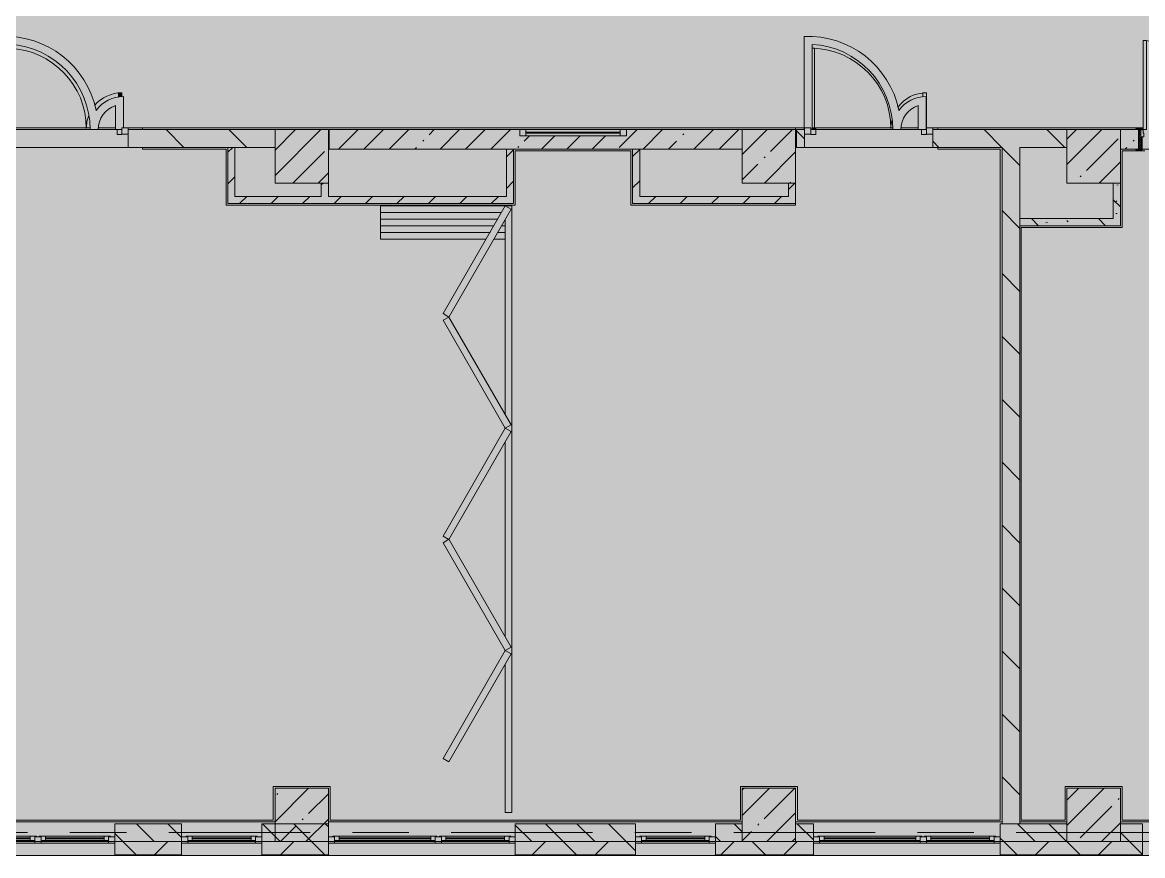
# Model space of a CAD drawing. Header units: millimetres. Extents: x -5507 to 191320, y -8553 to 29000.
# Drawn here: x 76161 to 88750, y -258 to 9105 of the extents above; entities that cross this region are included whole.
import ezdxf

# ---------------------------------------------------------------- set-up
doc = ezdxf.new("R2010")
doc.units = ezdxf.units.MM
doc.linetypes.add('Осевая', pattern=[3175, 635, -476.25, 1587.5, -476.25])
doc.layers.add('A-DETL-GENF-4', color=7, linetype='Continuous', lineweight=9, true_color=0xc0c0c0, transparency=0.4)
for name, color, linetype, lineweight, true_color in [('A-DETL-GENF-5', 7, 'Continuous', 5, 0xb7b7b7), ('A-DOOR-1', 7, 'Continuous', 5, 0xaaaaaa), ('A-DOOR-2', 7, 'Continuous', 5, 0xe2e2e2), ('A-DOOR-3', 7, 'Continuous', 5, 0xb7b7b7), ('A-DOOR-FRAM-1', 7, 'Continuous', 5, 0xe2e2e2), ('A-DOOR-FRAM-2', 7, 'Continuous', 5, 0xaaaaaa), ('A-DOOR-FRAM-3', 7, 'Continuous', 5, 0xb7b7b7), ('A-FLOR-1', 7, 'Continuous', 5, 0xb7b7b7), ('A-GLAZ-3', 7, 'Continuous', 5, 0x737373), ('A-GLAZ-CWMG-3', 7, 'Continuous', 5, 0x737373), ('A-WALL-5', 7, 'Continuous', 5, 0x737373), ('A-WALL-6', 7, 'Continuous', 9, 0x737373), ('I-WALL-3', 7, 'Continuous', 5, 0x737373), ('I-WALL-4', 7, 'Continuous', 5, 0x787878), ('S-COLS-1', 7, 'Continuous', 5, 0x737373)]:
    doc.layers.add(name, color=color, linetype=linetype, lineweight=lineweight, true_color=true_color)
for name, color, linetype, lineweight in [('A-WALL-4', 7, 'Continuous', 5), ('I-WALL-2', 7, 'Continuous', 5), ('S-COLS-2', 7, 'Continuous', 5), ('Оси', 7, 'Continuous', 9), ('Оси-2', 7, 'Осевая', 9)]:
    doc.layers.add(name, color=color, linetype=linetype, lineweight=lineweight)
pattern_1 = [(135, (62340, 0), (-353.553, -353.553), [])]
pattern_2 = [(135, (62340, 0), (-377.171, -377.171), [533.4, -88.9, 17.78, -88.9]), (135, (62340, 376.94), (-377.171, -377.171), []), (50, (62340, 0), (637.645, -55.787), [66.675, -733.425]), (355, (62340, 0), (-123.35, 668.7), [53.34, -586.74]), (100.451, (62393.1, -4.65), (514.299, 612.908), [56.665, -623.315]), (46.184, (62340, 177.8), (948.776, -147.15), [100.012, -1100.137]), (96.636, (62419, 165.5), (830.91, 865.997), [84.998, -934.973]), (351.184, (62340, 177.8), (830.918, 865.988), [80.01, -880.11]), (21, (62428.9, 133.35), (530.651, -357.928), [66.675, -733.425]), (326, (62428.9, 133.35), (216.308, 644.658), [53.34, -586.74]), (71.451, (62473.1, 103.5), (746.96, 286.724), [56.665, -623.315]), (37.5, (62339.98, 0), (10.8105, 295.9426), [16.764, -562.864, 16.764, -578.866, -588.962]), (37.5, (62339.98, 0), (10.8105, 295.9426), [-1175.258, 16.764, -572.198]), (7.5, (62339.98, 0), (233.869, 350.6318), [16.764, -322.834, 16.764, -549.529, -224.472]), (7.5, (62339.98, 0), (233.869, 350.6318), [-905.891, 16.764, -207.708]), (327.5, (62141.73, 0), (474.5678, -20.0513), [16.764, -205.486, 16.764, -676.656, -920.115]), (327.5, (62141.73, 0), (474.5678, -20.0513), [-915.67, 16.764, -903.351]), (317.5, (62052.83, 0), (518.452, 88.9934), [16.764, -272.161, 16.764, -443.738, -653.415]), (317.5, (62052.83, 0), (518.452, 88.9934), [-749.427, 16.764, -636.651])]
pattern_3 = [(45, (62339.98, 0), (-176.7767, 176.7767), [])]
pattern_4 = [(45, (62340, 0), (-285.123, 285.123), []), (45, (62625.1, 0), (-285.123, 285.123), [504.031, -100.806, 16.764, -84.042])]

# ---------------------------------------------------------------- blocks, each defined once
blk = doc.blocks.new('BSC_Колонна _Прямоугольная - 600х600-V29-3_5_1_птичка')
at = {"layer": 'S-COLS-2'}
h = blk.add_hatch(dxfattribs=at)
h.set_pattern_fill('FP_46', color=256, style=0, pattern_type=2)
h.set_pattern_definition([(45, (-25860, -200), (-285.123, 285.123), []), (45, (-25574.88, -200), (-285.123, 285.123), [504.031, -100.806, 16.764, -84.042])])
h.paths.add_polyline_path([(-300, -300), (300, -300), (300, 300), (-300, 300)])
at = {"layer": 'S-COLS-1'}
for p, q in [((300, 300), (-300, 300)), ((-300, 300), (-300, -300)), ((300, -300), (300, 300)), ((-300, -300), (300, -300))]:
    blk.add_line(p, q, dxfattribs=at)
blk = doc.blocks.new('BSC_Колонна _Прямоугольная - 600х600-V41-3_5_1_птичка')
at = {"layer": 'S-COLS-2'}
h = blk.add_hatch(dxfattribs=at)
h.set_pattern_fill('FP_59', color=256, style=0, pattern_type=2)
h.set_pattern_definition([(45, (-25860, -7600), (-285.123, 285.123), []), (45, (-25574.88, -7600), (-285.123, 285.123), [504.031, -100.806, 16.764, -84.042])])
h.paths.add_polyline_path([(-300, -300), (300, -300), (300, 300), (-300, 300), (-300, 151)])
at = {"layer": 'S-COLS-1'}
for p, q in [((300, 300), (-300, 300)), ((-300, 300), (-300, -300)), ((300, -300), (300, 300)), ((-300, -300), (300, -300))]:
    blk.add_line(p, q, dxfattribs=at)
blk = doc.blocks.new('120_Окно_СКБ_2Ст - 120_Окно_СКБ_2Ст 2100х2500 _мал створка СЛЕВА_-V45-3_5_1_птичка')
at = {"layer": 'A-GLAZ-3'}
for p, q in [((-1050, -127), (-1050, -57)), ((-1050, -57), (-980, -57)), ((1050, -57), (-1050, -57)), ((-980, -57), (-980, -127)), ((-220, -87), (-980, -87)), ((-980, -87), (-980, -127)), ((-930, -137), (-930, -87)), ((-930, -107), (-270, -107)), ((-270, -117), (-930, -117)), ((-270, -137), (-270, -87)), ((-220, -127), (-220, -57)), ((-220, -57), (-150, -57)), ((-220, -127), (-220, -87)), ((-150, -57), (-150, -127)), ((980, -87), (-150, -87)), ((-150, -87), (-150, -127)), ((-100, -137), (-100, -87)), ((-100, -107), (930, -107)), ((930, -117), (-100, -117)), ((930, -137), (930, -87)), ((980, -127), (980, -57)), ((980, -57), (1050, -57)), ((980, -127), (980, -87)), ((1050, -57), (1050, -127)), ((-980, -127), (-1050, -127)), ((-1050, -127), (-1000, -127)), ((-980, -127), (-1000, -127)), ((-1000, -127), (-1000, -137)), ((-1000, -137), (-200, -137)), ((-200, -137), (-1000, -137)), ((-150, -127), (-220, -127)), ((-200, -127), (-220, -127)), ((-200, -127), (-170, -127)), ((-200, -137), (-200, -127)), ((-150, -127), (-170, -127)), ((-170, -127), (-170, -137)), ((-170, -137), (1000, -137)), ((1000, -137), (-170, -137)), ((1050, -127), (980, -127)), ((1000, -127), (980, -127)), ((1000, -127), (1050, -127)), ((1000, -137), (1000, -127))]:
    blk.add_line(p, q, dxfattribs=at)
blk = doc.blocks.new('120_Окно_СКБ_1Ст - 120_Окно_СКБ_1Ст 900х2500_h_-22445987-3_5_1_птичка')
at = {"layer": 'A-GLAZ-3'}
for p, q in [((-450, -127), (-450, -57)), ((-450, -57), (-380, -57)), ((450, -57), (-450, -57)), ((-380, -57), (-380, -127)), ((380, -87), (-380, -87)), ((-380, -87), (-380, -127)), ((-330, -137), (-330, -87)), ((-330, -107), (330, -107)), ((330, -117), (-330, -117)), ((330, -137), (330, -87)), ((380, -127), (380, -57)), ((380, -57), (450, -57)), ((380, -127), (380, -87)), ((450, -57), (450, -127)), ((-380, -127), (-450, -127)), ((-450, -127), (-400, -127)), ((-380, -127), (-400, -127)), ((-400, -127), (-400, -137)), ((-400, -137), (400, -137)), ((400, -137), (-400, -137)), ((450, -127), (380, -127)), ((400, -127), (380, -127)), ((400, -127), (450, -127)), ((400, -137), (400, -127))]:
    blk.add_line(p, q, dxfattribs=at)
blk = doc.blocks.new('120_Окно_СКБ_1Ст - 120_Окно_СКБ_1Ст 900х2500_h_-20664874-3_5_1_птичка')
at = {"layer": 'A-GLAZ-3'}
for p, q in [((-450, -127), (-450, -57)), ((-450, -57), (-380, -57)), ((450, -57), (-450, -57)), ((-380, -57), (-380, -127)), ((380, -87), (-380, -87)), ((-380, -87), (-380, -127)), ((-330, -137), (-330, -87)), ((-330, -107), (330, -107)), ((330, -117), (-330, -117)), ((330, -137), (330, -87)), ((380, -127), (380, -57)), ((380, -57), (450, -57)), ((380, -127), (380, -87)), ((450, -57), (450, -127)), ((-380, -127), (-450, -127)), ((-450, -127), (-400, -127)), ((-380, -127), (-400, -127)), ((-400, -127), (-400, -137)), ((-400, -137), (400, -137)), ((400, -137), (-400, -137)), ((450, -127), (380, -127)), ((400, -127), (380, -127)), ((400, -127), (450, -127)), ((400, -137), (400, -127))]:
    blk.add_line(p, q, dxfattribs=at)
blk = doc.blocks.new('DOR__перегородка__Прямоугольная - ТП-3_ Вн_ДПГ_6820х3300h-19315679-3_5_1_птичка')
at = {"layer": 'A-DOOR-3'}
for p, q in [((6445, 1474), (6820, 1474)), ((6445, 1474), (6445, 288)), ((6520, 1474), (6520, 244)), ((6595, 1474), (6595, 201)), ((6670, 1474), (6670, 158)), ((6745, 1474), (6745, 114)), ((6820, 1474), (6820, 0)), ((6445, 201), (6445, 75)), ((6520, 158), (6520, 75)), ((0, 75), (0, 0)), ((0, 75), (1664, 75)), ((0, 0), (6820, 0)), ((1814, 75), (1827, 75)), ((1977, 75), (4164, 75)), ((4314, 75), (4325, 75)), ((4475, 75), (6663, 75)), ((6595, 114), (6595, 75)), ((6813, 75), (6820, 75))]:
    blk.add_line(p, q, dxfattribs=at)
at = {"layer": 'A-DOOR-FRAM-3'}
for p, q in [((570, 707), (608, 772)), ((608, 772), (1820, 72)), ((1821, 72), (3033, 772)), ((3033, 772), (3071, 707)), ((3070, 707), (3107, 772)), ((3107, 772), (4320, 72)), ((4319, 72), (5532, 772)), ((5532, 772), (5569, 707)), ((5569, 707), (5607, 772)), ((5607, 772), (6819, 72)), ((1783, 7), (570, 707)), ((3071, 707), (1858, 7)), ((4282, 7), (3070, 707)), ((5569, 707), (4357, 7)), ((6781, 7), (5569, 707)), ((1820, 72), (1783, 7)), ((1858, 7), (1821, 72)), ((4320, 72), (4282, 7)), ((4357, 7), (4319, 72)), ((6819, 72), (6781, 7))]:
    blk.add_line(p, q, dxfattribs=at)
blk = doc.blocks.new('BSC_Колонна _Прямоугольная - 600х600-V117-3_5_1_птичка')
at = {"layer": 'S-COLS-2'}
h = blk.add_hatch(dxfattribs=at)
h.set_pattern_fill('FP_127', color=256, style=0, pattern_type=2)
h.set_pattern_definition([(45, (-22210, -7600), (-285.123, 285.123), []), (45, (-21924.88, -7600), (-285.123, 285.123), [504.031, -100.806, 16.764, -84.042])])
h.paths.add_polyline_path([(300, -300), (300, 300), (-300, 300), (-300, -300)])
at = {"layer": 'S-COLS-1'}
for p, q in [((300, 300), (-300, 300)), ((-300, 300), (-300, -300)), ((300, -300), (300, 300)), ((-300, -300), (300, -300))]:
    blk.add_line(p, q, dxfattribs=at)
blk = doc.blocks.new('BSC_Колонна _Прямоугольная - 600х600-V118-3_5_1_птичка')
at = {"layer": 'S-COLS-2'}
h = blk.add_hatch(dxfattribs=at)
h.set_pattern_fill('FP_128', color=256, style=0, pattern_type=2)
h.set_pattern_definition([(45, (-22210, -200), (-285.123, 285.123), []), (45, (-21924.88, -200), (-285.123, 285.123), [504.031, -100.806, 16.764, -84.042])])
h.paths.add_polyline_path([(-300, -300), (300, -300), (300, 300), (-300, 300)])
at = {"layer": 'S-COLS-1'}
for p, q in [((300, 300), (-300, 300)), ((-300, 300), (-300, -300)), ((300, -300), (300, 300)), ((-300, -300), (300, -300))]:
    blk.add_line(p, q, dxfattribs=at)
blk = doc.blocks.new('BSC_Колонна _Прямоугольная - 600х600-V125-3_5_1_птичка')
at = {"layer": 'S-COLS-2'}
h = blk.add_hatch(dxfattribs=at)
h.set_pattern_fill('FP_138', color=256, style=0, pattern_type=2)
h.set_pattern_definition([(45, (-16960, -7600), (-285.123, 285.123), []), (45, (-16674.88, -7600), (-285.123, 285.123), [504.031, -100.806, 16.764, -84.042])])
h.paths.add_polyline_path([(300, -300), (300, 300), (-300, 300), (-300, -300)])
at = {"layer": 'S-COLS-1'}
for p, q in [((300, 300), (-300, 300)), ((-300, 300), (-300, -300)), ((300, -300), (300, 300)), ((-300, -300), (300, -300))]:
    blk.add_line(p, q, dxfattribs=at)
blk = doc.blocks.new('120_Окно_СКБ_1Ст - 120_Окно_СКБ_1Ст 400х1200 EI30-24228621-3_5_1_птичка')
at = {"layer": 'A-GLAZ-3'}
for p, q in [((-600, 40), (-600, 110)), ((-600, 110), (-530, 110)), ((600, 110), (-600, 110)), ((-530, 40), (-600, 40)), ((-600, 40), (600, 40)), ((-530, 110), (-530, 40)), ((530, 80), (-530, 80)), ((530, 70), (-530, 70)), ((530, 40), (530, 110)), ((530, 110), (600, 110)), ((600, 40), (530, 40)), ((600, 110), (600, 40))]:
    blk.add_line(p, q, dxfattribs=at)
blk = doc.blocks.new('110_Дверь_СКБ_1Ст_Внутренняя1 - Д-4_п__1100x2100h_административные помещения-32218723-3_5_1_птичка')
at = {"layer": 'A-DOOR-1'}
h = blk.add_hatch(dxfattribs=at)
h.set_pattern_fill('FP_86', color=256, style=0, pattern_type=2)
h.set_pattern_definition([(135, (1751.41, 174.685), (-14.14214, -14.14214), []), (225, (1751.41, 174.685), (14.14214, -14.14214), [])])
h.paths.add_polyline_path([(562.5, -110), (562.5, 110), (537.5, 110), (537.5, -110)])
at = {"layer": 'A-DOOR-2'}
h = blk.add_hatch(color=256, dxfattribs=at)
h.paths.add_polyline_path([(502.5, 30), (537.5, 30), (537.5, 110), (512.5, 110), (512.5, 70), (502.5, 70)])
h.paths.add_polyline_path([(-477.5, 30), (-477.5, 70), (-487.5, 70), (-487.5, 110), (-512.5, 110), (-512.5, 30)])
at = {"layer": 'A-DOOR-FRAM-1'}
for points in [[(-447.5, 110), (-447.5, 1110), (-487.5, 1110), (-487.5, 110)], [(-497.5, 110), (-497.5, 118), (-567.5, 118), (-567.5, 110)], [(-497.5, -110), (-497.5, 30), (-512.5, 30), (-512.5, -110)], [(592.5, 110), (592.5, 118), (522.5, 118), (522.5, 110)], [(537.5, -110), (537.5, 30), (522.5, 30), (522.5, -110)], [(-497.5, -118), (-497.5, -110), (-567.5, -110), (-567.5, -118)], [(592.5, -118), (592.5, -110), (522.5, -110), (522.5, -118)]]:
    blk.add_hatch(color=256, dxfattribs=at).paths.add_polyline_path(points)
at = {"layer": 'A-DOOR-FRAM-2'}
h = blk.add_hatch(dxfattribs=at)
h.set_pattern_fill('FP_87', color=256, style=0, pattern_type=2)
h.set_pattern_definition([(45, (-371.384, 174.685), (-14.1421, 14.1421), []), (135, (-371.384, 174.685), (-14.1421, -14.1421), [])])
h.paths.add_polyline_path([(-512.5, -110), (-512.5, 110), (-537.5, 110), (-537.5, -110)])
at = {"layer": 'A-DOOR-3'}
for p, q in [((-487.5, 1110), (-487.5, 110)), ((-447.5, 1110), (-487.5, 1110)), ((-447.5, 110), (-447.5, 1110)), ((-487.5, 110), (-447.5, 110))]:
    blk.add_line(p, q, dxfattribs=at)
blk.add_arc((-487.5, 110), 1000, 360, 90, dxfattribs=at)
at = {"layer": 'A-DOOR-FRAM-3'}
for p, q in [((-497.5, 118), (-567.5, 118)), ((-567.5, 118), (-567.5, 110)), ((-567.5, 110), (-497.5, 110)), ((-512.5, 110), (-537.5, 110)), ((-537.5, 110), (-537.5, -110)), ((-487.5, 110), (-512.5, 110)), ((-512.5, 110), (-512.5, 30)), ((-512.5, -110), (-512.5, 110)), ((-497.5, 110), (-512.5, 110)), ((-512.5, 110), (-512.5, 109)), ((-512.5, 109), (-497.5, 109)), ((-512.5, 30), (-477.5, 30)), ((-497.5, 30), (-512.5, 30)), ((-512.5, 30), (-512.5, -110)), ((-497.5, 110), (-497.5, 118)), ((-497.5, 109), (-497.5, 110)), ((-497.5, -110), (-497.5, 30)), ((-487.5, 70), (-487.5, 110)), ((-477.5, 70), (-487.5, 70)), ((-477.5, 30), (-477.5, 70)), ((512.5, 70), (502.5, 70)), ((502.5, 70), (502.5, 30)), ((502.5, 30), (537.5, 30)), ((512.5, 110), (512.5, 70)), ((537.5, 110), (512.5, 110)), ((592.5, 118), (522.5, 118)), ((522.5, 118), (522.5, 110)), ((537.5, 110), (522.5, 110)), ((522.5, 110), (522.5, 109)), ((522.5, 110), (592.5, 110)), ((522.5, 109), (537.5, 109)), ((537.5, 30), (522.5, 30)), ((522.5, 30), (522.5, -110)), ((537.5, 30), (537.5, 110)), ((562.5, 110), (537.5, 110)), ((537.5, 110), (537.5, -110)), ((537.5, 109), (537.5, 110)), ((537.5, -110), (537.5, 30)), ((562.5, -110), (562.5, 110)), ((592.5, 110), (592.5, 118)), ((-497.5, -110), (-567.5, -110)), ((-567.5, -110), (-567.5, -118)), ((-567.5, -118), (-497.5, -118)), ((-537.5, -110), (-512.5, -110)), ((-512.5, -110), (-497.5, -110)), ((-497.5, -118), (-497.5, -110)), ((522.5, -110), (537.5, -110)), ((592.5, -110), (522.5, -110)), ((522.5, -110), (522.5, -118)), ((522.5, -118), (592.5, -118)), ((537.5, -110), (562.5, -110)), ((592.5, -118), (592.5, -110))]:
    blk.add_line(p, q, dxfattribs=at)
blk = doc.blocks.new('Прямоугольный импост - 50 x 70 мм-31927764-3_5_1_птичка')
at = {"layer": 'A-GLAZ-CWMG-3'}
for p, q in [((-70, 35), (0, 35)), ((-70, -35), (-70, 35)), ((0, 35), (0, -35)), ((0, -35), (-70, -35))]:
    blk.add_line(p, q, dxfattribs=at)
blk = doc.blocks.new('Дверь_Витражная_остекление_ - ДВН_ДАО_Главный вход_1200 в свету Д-22 _п_-31928779-3_5_1_птичка')
at = {"layer": 'A-DOOR-2'}
for points in [[(-615, 30), (-610, 30), (-615, 930)], [(610, 384), (650, 388), (650, 430), (610, 430), (610, 388)]]:
    blk.add_hatch(color=256, dxfattribs=at).paths.add_polyline_path(points)
at = {"layer": 'A-DETL-GENF-5'}
for p, q in [((-610, 30), (-610, 930)), ((650, 430), (610, 430)), ((610, 430), (610, 384)), ((650, 387), (650, 430)), ((-595, 30), (-615, 30)), ((-595, -40), (-595, 30)), ((595, -40), (595, 16)), ((-650, -40), (-595, -40)), ((650, -40), (595, -40))]:
    blk.add_line(p, q, dxfattribs=at)
at = {"layer": 'A-DOOR-3'}
blk.add_line((650, 430), (650, 387), dxfattribs=at)
for centre, radius, start, end in [((-650, 30), 900, 360, 87.7416), ((650, 30), 400, 90, 140.1159), ((650, 30), 400, 158.7261, 180)]:
    blk.add_arc(centre, radius, start, end, dxfattribs=at)
blk = doc.blocks.new('Дверь_Витражная_остекление_ - ДВН_ДАО_Главный вход_1200 в свету Д-22 _п_-V170-3_5_1_птичка')
at = {"layer": 'A-DOOR-2'}
for points in [[(-636, 30), (-610, 30), (-610, 930), (-636, 930)], [(648, 30), (650, 35), (648, 430), (610, 430), (610, 386), (648, 388), (648, 35)]]:
    blk.add_hatch(color=256, dxfattribs=at).paths.add_polyline_path(points)
at = {"layer": 'A-DETL-GENF-5'}
for p, q in [((-610, 930), (-636, 930)), ((-610, 30), (-610, 930)), ((650, 430), (610, 430)), ((610, 430), (610, 386)), ((650, 35), (650, 430)), ((-636, 30), (-610, 30)), ((-595, 30), (-636, 30)), ((-595, -40), (-595, 30)), ((595, -40), (595, 16)), ((-650, -40), (-595, -40)), ((650, -40), (595, -40))]:
    blk.add_line(p, q, dxfattribs=at)
at = {"layer": 'A-DOOR-3'}
blk.add_line((650, 430), (650, 35), dxfattribs=at)
for centre, radius, start, end in [((-650, 30), 900, 360, 89.1007), ((650, 30), 400, 90, 144.0144), ((650, 30), 400, 167.5043, 180)]:
    blk.add_arc(centre, radius, start, end, dxfattribs=at)
blk = doc.blocks.new('Прямоугольный импост - 50 x 70 мм-31701779-3_5_1_птичка')
at = {"layer": 'A-GLAZ-CWMG-3'}
for p, q in [((0, 35), (-70, 35)), ((-70, 35), (-70, -35)), ((0, -35), (0, 35)), ((-70, -35), (0, -35))]:
    blk.add_line(p, q, dxfattribs=at)

msp = doc.modelspace()

# ---------------------------------------------------------------- hatches: boundary and pattern name
at = {"layer": 'A-DETL-GENF-4'}
msp.add_hatch(color=256, dxfattribs=at).paths.add_polyline_path([(98698.7, -258), (100650, -258), (100650, 15358), (62072, 15358), (62072, -258), (97766.6, -258)])
at = {"layer": 'A-WALL-4'}
h = msp.add_hatch(dxfattribs=at)
h.set_pattern_fill('FP_64', color=256, style=0, pattern_type=2)
h.set_pattern_definition([(135, (62339.98, 0), (-176.7767, -176.7767), [])])
h.paths.add_polyline_path([(94037.8, -100), (94450, -100), (94450, 100), (93222.8, 100), (93222.8, -100)])
h.paths.add_polyline_path([(100330, -100), (100330, 100), (99763, 100), (99763, -100)])
h.paths.add_polyline_path([(92173.4, -100), (92322.8, -100), (92322.8, 100), (92149.7, 100), (92149.7, -100)])
h.paths.add_polyline_path([(98698.7, -100), (98863, -100), (98863, 100), (98310, 100), (98310, -100)])
h.paths.add_polyline_path([(95950, -100), (96210, -100), (96210, 100), (95950, 100), (95950, 39.5)])
h.paths.add_polyline_path([(85050, -100), (85050, 100), (84850, 100), (84850, -100)])
h.paths.add_polyline_path([(81700, -100), (83050, -100), (83050, 100), (81700, 100)])
h.paths.add_polyline_path([(87150, -100), (87900, -100), (87900, 100), (87150, 100)])
h.paths.add_polyline_path([(88749.7, -100), (88749.7, 100), (88500, 100), (88500, -100)])
h.paths.add_polyline_path([(79600, -100), (79600, 100), (78850, 100), (78850, -100), (79122.9, -100)])
h.paths.add_polyline_path([(84250, -100), (84250, 100), (83950, 100), (83950, -100)])
h.paths.add_polyline_path([(69801, -100), (70000, -100), (70000, 100), (69170, 100), (69170, -100)])
h.paths.add_polyline_path([(73450, -100), (73450, 100), (72699.7, 100), (72699.7, -100)])
h.paths.add_polyline_path([(74350, -100), (74500, -100), (74500, 100), (74350, 100)])
h.paths.add_polyline_path([(77200, -100), (77950, -100), (77950, 100), (77200, 100)])
h = msp.add_hatch(dxfattribs=at)
h.set_pattern_fill('FP_66', color=256, style=0, pattern_type=2)
h.set_pattern_definition([(45, (62340, 0), (-353.5534, 353.5534), []), (135, (62340, 0), (-353.5534, -353.5534), [])])
h.paths.add_polyline_path([(88444.7, -250), (88749.7, -250), (88749.7, -100), (87150, -100), (87150, -250), (87512.5, -250)])
h.paths.add_polyline_path([(92322.8, -250), (92322.8, -100), (91549.7, -100), (91549.7, -250), (92173.4, -250)])
h.paths.add_polyline_path([(93222.8, -250), (94450, -250), (94450, -100), (93222.8, -100)])
h.paths.add_polyline_path([(100650, -250), (100650, -100), (99763, -100), (99763, -250), (100563.1, -250)])
h.paths.add_polyline_path([(98863, -250), (98863, -100), (98310, -100), (98310, -250), (98698.7, -250)])
h.paths.add_polyline_path([(95350, -250), (96210, -250), (96210, -100), (95350, -100)])
h.paths.add_polyline_path([(83050, -250), (83050, -100), (81700, -100), (81700, -250), (81919.4, -250)])
h.paths.add_polyline_path([(83950, -250), (85050, -250), (85050, -100), (83950, -100)])
h.paths.add_polyline_path([(77200, -250), (77950, -250), (77950, -100), (77200, -100)])
h.paths.add_polyline_path([(78850, -250), (79600, -250), (79600, -100), (78850, -100)])
h.paths.add_polyline_path([(75100, -250), (75100, -100), (74350, -100), (74350, -250), (74461.9, -250)])
h.paths.add_polyline_path([(63275.7, -250), (66070, -250), (66070, -100), (62080, -100), (62080, -250)])
h.paths.add_polyline_path([(72699.7, -250), (73450, -250), (73450, -100), (72699.7, -100)])
h.paths.add_polyline_path([(70599.7, -250), (70599.7, -100), (69170, -100), (69170, -250), (69801, -250)])
at = {"layer": 'I-WALL-2'}
h = msp.add_hatch(dxfattribs=at)
h.set_pattern_fill('FP_65', color=256, style=0, pattern_type=2)
h.set_pattern_definition(pattern_1)
h.paths.add_polyline_path([(79000, 7700), (79000, 7900), (77349.3, 7900), (77349.3, 7700), (78550, 7700)])
h.paths.add_polyline_path([(70600, 7700), (74500, 7700), (74500, 7900), (73800, 7900), (73800, 7830), (73000, 7830), (73000, 7900), (70600, 7900), (70600, 7789.5)])
h.paths.add_polyline_path([(75909.3, 7700), (75909.3, 7900), (75100, 7900), (75100, 7700)])
h.paths.add_polyline_path([(66070, 7700), (66370, 7700), (66370, 7900), (66070, 7900), (66070, 7751.3)])
h.paths.add_polyline_path([(69371, 7700), (70000, 7700), (70000, 7900), (68870, 7900), (68870, 7700)])
h = msp.add_hatch(dxfattribs=at)
h.set_pattern_fill('FP_62', color=256, style=0, pattern_type=2)
h.set_pattern_definition(pattern_4)
h.paths.add_polyline_path([(83019, 7680), (84250, 7680), (84250, 7900), (82949.5, 7900), (82949.5, 7830), (81749.5, 7830), (81749.5, 7900), (79610, 7900), (79610, 7680), (81919.4, 7680)])
h = msp.add_hatch(dxfattribs=at)
h.set_pattern_fill('FP_65', color=256, style=0, pattern_type=2)
h.set_pattern_definition(pattern_1)
h.paths.add_polyline_path([(87370.7, 7700), (87900, 7700), (87900, 7900), (86391, 7900), (86391, 7700), (87170.7, 7700)])
h.paths.add_polyline_path([(84860, 7700), (84951, 7700), (84951, 7900), (84860, 7900), (84860, 7751.3)])
h = msp.add_hatch(dxfattribs=at)
h.set_pattern_fill('FP_62', color=256, style=0, pattern_type=2)
h.set_pattern_definition(pattern_4)
h.paths.add_polyline_path([(89835, 7680), (91549.7, 7680), (91549.7, 7900), (89805, 7900), (89805, 7680)])
h.paths.add_polyline_path([(88675, 7680), (88705, 7680), (88705, 7900), (88500, 7900), (88500, 7680)])
h = msp.add_hatch(dxfattribs=at)
h.set_pattern_fill('FP_67', color=256, style=0, pattern_type=2)
h.set_pattern_definition(pattern_3)
h.paths.add_polyline_path([(78550, 7150), (78550, 7700), (78470, 7700), (78470, 7150)])
h = msp.add_hatch(dxfattribs=at)
h.set_pattern_fill('FP_67', color=256, style=0, pattern_type=2)
h.set_pattern_definition(pattern_3)
h.paths.add_polyline_path([(81680, 7070), (81680, 7680), (81600, 7680), (81600, 7070)])
h = msp.add_hatch(dxfattribs=at)
h.set_pattern_fill('FP_67', color=256, style=0, pattern_type=2)
h.set_pattern_definition(pattern_3)
h.paths.add_polyline_path([(83099, 7150), (83099, 7680), (83019, 7680), (83019, 7150)])
h = msp.add_hatch(dxfattribs=at)
h.set_pattern_fill('FP_65', color=256, style=0, pattern_type=2)
h.set_pattern_definition(pattern_1)
h.paths.add_polyline_path([(87370.7, 100), (87370.7, 7700), (87170.7, 7700), (87170.7, 100)])
h = msp.add_hatch(dxfattribs=at)
h.set_pattern_fill('FP_67', color=256, style=0, pattern_type=2)
h.set_pattern_definition(pattern_3)
h.paths.add_polyline_path([(79600, 7150), (79600, 7300), (79520, 7300), (79520, 7150)])
h = msp.add_hatch(dxfattribs=at)
h.set_pattern_fill('FP_67', color=256, style=0, pattern_type=2)
h.set_pattern_definition(pattern_3)
h.paths.add_polyline_path([(84850, 7070), (84850, 7300), (84770, 7300), (84770, 7070)])
h = msp.add_hatch(dxfattribs=at)
h.set_pattern_fill('FP_67', color=256, style=0, pattern_type=2)
h.set_pattern_definition(pattern_3)
h.paths.add_polyline_path([(81600, 7070), (81600, 7150), (78470, 7150), (78470, 7070), (80055, 7070)])
h = msp.add_hatch(dxfattribs=at)
h.set_pattern_fill('FP_67', color=256, style=0, pattern_type=2)
h.set_pattern_definition(pattern_3)
h.paths.add_polyline_path([(84770, 7070), (84770, 7150), (83019, 7150), (83019, 7070), (83783.8, 7070)])
at = {"layer": 'I-WALL-4'}
h = msp.add_hatch(dxfattribs=at)
h.set_pattern_fill('FP_72', color=256, style=0, pattern_type=2)
h.set_pattern_definition(pattern_2)
h.paths.add_polyline_path([(88500, 6820), (88500, 7300), (88420, 7300), (88420, 6820)])
h = msp.add_hatch(dxfattribs=at)
h.set_pattern_fill('FP_72', color=256, style=0, pattern_type=2)
h.set_pattern_definition(pattern_2)
h.paths.add_polyline_path([(88420, 6820), (88420, 6900), (87370.7, 6900), (87370.7, 6820), (87512.5, 6820)])
at = {"layer": 'S-COLS-2'}
h = msp.add_hatch(dxfattribs=at)
h.set_pattern_fill('FP_62', color=256, style=0, pattern_type=2)
h.set_pattern_definition(pattern_4)
h.paths.add_polyline_path([(79000, -100), (79600, -100), (79600, 500), (79000, 500)])

# ---------------------------------------------------------------- linework, layer by layer
at = {"layer": 'A-FLOR-1'}
for p, q in [((84944.9, 8947.1), (84944.9, 7900)), ((85034.9, 7900), (85034.9, 8856.8)), ((77298.3, 7919), (77298.3, 8271.9)), ((86319, 7900), (86319, 8271.9)), ((77208.3, 8169.4), (77208.3, 7900)), ((86229, 8169.4), (86229, 7900)), ((76014.2, 7920), (76921.2, 7920)), ((76922.3, 7900), (77012.3, 7900)), ((77014.2, 7920), (77208.3, 7920)), ((77208.3, 7900), (77279.3, 7900)), ((77509.3, 7920), (77298.3, 7920)), ((84944.9, 7920), (77509.3, 7920)), ((77509.3, 7900), (77509.3, 7920)), ((84850, 7920), (84850, 7900)), ((85021, 7900), (85034.9, 7900)), ((85034.9, 7920), (85941.9, 7920)), ((85943, 7900), (86033, 7900)), ((86034.9, 7920), (86229, 7920)), ((86229, 7900), (86319, 7900)), ((88755, 7920), (86319, 7920)), ((86450, 7900), (86450, 7920)), ((77509.3, 7680), (77509.3, 7700)), ((78450, 7680), (77509.3, 7680)), ((78450, 7050), (78450, 7680)), ((86450, 7680), (86450, 7700)), ((87150.7, 7680), (86450, 7680)), ((87150.7, 140), (87150.7, 7680)), ((82999, 7660), (81700, 7660)), ((81700, 7660), (81700, 7050)), ((82999, 7050), (82999, 7660)), ((88775, 7660), (88521, 7660)), ((88521, 7660), (88521, 6800)), ((81700, 7050), (78450, 7050)), ((84850, 7050), (82999, 7050)), ((84850, 7070), (84850, 7050)), ((88521, 6800), (87386, 6800)), ((87386, 6800), (87386, 140)), ((78980, 140), (78980, 520)), ((78980, 520), (79620, 520)), ((79620, 520), (79620, 140)), ((84230, 140), (84230, 520)), ((84230, 520), (84870, 520)), ((84870, 520), (84870, 140)), ((87881, 140), (87881, 520)), ((87881, 520), (88520, 520)), ((88520, 520), (88520, 140)), ((75120, 140), (78980, 140)), ((79620, 140), (84230, 140)), ((84870, 140), (87150.7, 140)), ((87386, 140), (87881, 140)), ((88520, 140), (91529.7, 140))]:
    msp.add_line(p, q, dxfattribs=at)
for centre, radius, start, end in [((75967.3, 7903), 1045, 11.78406, 92.36409), ((84988, 7903), 1045, 11.78406, 92.36409), ((75967.3, 7903), 955, 359.82001, 87.18541), ((84988, 7903), 955, 359.82001, 87.18541), ((77291.3, 7903), 369, 88.91556, 144.66492), ((86312, 7903), 369, 88.91556, 144.66492), ((77291.3, 7903), 279, 107.31049, 180.6161), ((86312, 7903), 279, 107.31049, 180.6161)]:
    msp.add_arc(centre, radius, start, end, dxfattribs=at)
at = {"layer": 'A-WALL-5'}
for p, q in [((77950, 100), (77200, 100)), ((77200, 100), (77200, -258)), ((77950, -258), (77950, 100)), ((79600, 100), (78850, 100)), ((78850, 100), (78850, -258)), ((79600, -258), (79600, 100)), ((83050, 100), (81700, 100)), ((81700, 100), (81700, -258)), ((83050, -258), (83050, 100)), ((84250, 100), (83950, 100)), ((83950, 100), (83950, -258)), ((85050, 100), (84850, 100)), ((85050, -258), (85050, 100)), ((87170.7, 100), (87150, 100)), ((87150, 100), (87150, -258)), ((87900, 100), (87370.7, 100)), ((88749.7, 100), (88500, 100)), ((88749.7, -258), (88749.7, 100)), ((77950, -100), (78850, -100)), ((79600, -100), (81700, -100)), ((83050, -100), (83950, -100)), ((85050, -100), (87150, -100)), ((88749.7, -100), (91549.7, -100)), ((72699.7, -258), (91549.7, -258))]:
    msp.add_line(p, q, dxfattribs=at)
at = {"layer": 'A-WALL-6'}
for p, q in [((78550, 7700), (78470, 7700)), ((81680, 7680), (81600, 7680)), ((83099, 7680), (83019, 7680)), ((87370.7, 6900), (87370.7, 6820)), ((87170.7, 100), (87370.7, 100)), ((77200, -100), (77950, -100)), ((78850, -100), (79600, -100)), ((81700, -100), (83050, -100)), ((83950, -100), (84250, -100)), ((84850, -100), (85050, -100)), ((87150, -100), (87900, -100)), ((88500, -100), (88749.7, -100)), ((77200, -250), (77950, -250)), ((78850, -250), (79600, -250)), ((81700, -250), (83050, -250)), ((83950, -250), (85050, -250)), ((87150, -250), (88749.7, -250)), ((77200, -253), (77950, -253)), ((78850, -253), (79600, -253)), ((81700, -253), (83050, -253)), ((83950, -253), (85050, -253)), ((87150, -253), (88749.7, -253))]:
    msp.add_line(p, q, dxfattribs=at)
at = {"layer": 'I-WALL-3'}
for p, q in [((76014.2, 7900), (76922.3, 7900)), ((77012.3, 7900), (77208.3, 7900)), ((79000, 7900), (77349.3, 7900)), ((77349.3, 7900), (77349.3, 7700)), ((81749.5, 7900), (79610, 7900)), ((79610, 7900), (79610, 7680)), ((84250, 7900), (82949.5, 7900)), ((84951, 7900), (84860, 7900)), ((84860, 7900), (84860, 7700)), ((84951, 7700), (84951, 7900)), ((85034.9, 7900), (85943, 7900)), ((86033, 7900), (86229, 7900)), ((87900, 7900), (86391, 7900)), ((86391, 7900), (86391, 7700)), ((88675, 7900), (88500, 7900)), ((78470, 7700), (75100, 7700)), ((78470, 7700), (78470, 7070)), ((78550, 7700), (79000, 7700)), ((78550, 7150), (78550, 7700)), ((79610, 7680), (81600, 7680)), ((81600, 7680), (81600, 7150)), ((81680, 7070), (81680, 7680)), ((81680, 7680), (83019, 7680)), ((83019, 7680), (83019, 7070)), ((83099, 7150), (83099, 7680)), ((83099, 7680), (84250, 7680)), ((87170.7, 7700), (84860, 7700)), ((87170.7, 7700), (87170.7, 100)), ((87370.7, 6900), (87370.7, 7700)), ((87370.7, 7700), (87900, 7700)), ((88500, 7680), (88675, 7680)), ((89765, 7680), (88745, 7680)), ((79520, 7300), (79520, 7150)), ((79600, 7150), (79600, 7300)), ((84770, 7300), (84770, 7150)), ((84850, 7070), (84850, 7300)), ((88420, 7300), (88420, 6900)), ((88500, 6820), (88500, 7300)), ((78470, 7070), (81680, 7070)), ((79520, 7150), (78550, 7150)), ((81600, 7150), (79600, 7150)), ((83019, 7070), (84850, 7070)), ((84770, 7150), (83099, 7150)), ((88420, 6900), (87370.7, 6900)), ((87370.7, 100), (87370.7, 6820)), ((87370.7, 6820), (88500, 6820)), ((75100, 120), (79000, 120)), ((79600, 120), (84250, 120)), ((84850, 120), (87171.3, 120)), ((87370.7, 120), (87900, 120)), ((88500, 120), (91549.7, 120)), ((77200, -100), (75100, -100))]:
    msp.add_line(p, q, dxfattribs=at)
at = {"layer": 'S-COLS-1'}
for p, q in [((79600, 500), (79000, 500)), ((79000, 500), (79000, -100)), ((79600, -100), (79600, 500)), ((79000, -100), (79600, -100))]:
    msp.add_line(p, q, dxfattribs=at)
at = {"layer": 'Оси'}
msp.add_line((88600, 0), (101100, 0), dxfattribs=at)
at = {"layer": 'Оси-2'}
msp.add_line((70344.5, 0), (88600, 0), dxfattribs=at)

# ---------------------------------------------------------------- block references
at = {"layer": 'A-DOOR-3'}
for name, p in [('Дверь_Витражная_остекление_ - ДВН_ДАО_Главный вход_1200 в свету Д-22 _п_-31928779-3_5_1_птичка', (76629.3, 7884)), ('Дверь_Витражная_остекление_ - ДВН_ДАО_Главный вход_1200 в свету Д-22 _п_-V170-3_5_1_птичка', (85671, 7884)), ('110_Дверь_СКБ_1Ст_Внутренняя1 - Д-4_п__1100x2100h_административные помещения-32218723-3_5_1_птичка', (89242.5, 7790))]:
    msp.add_blockref(name, p, dxfattribs=at)
at = {"layer": 'A-DOOR-3', "rotation": 89.99999999999955}
msp.add_blockref('DOR__перегородка__Прямоугольная - ТП-3_ Вн_ДПГ_6820х3300h-19315679-3_5_1_птичка', (81660, 225), dxfattribs=at)
at = {"layer": 'A-GLAZ-3'}
msp.add_blockref('120_Окно_СКБ_1Ст - 120_Окно_СКБ_1Ст 400х1200 EI30-24228621-3_5_1_птичка', (82349.5, 7790), dxfattribs=at)
at = {"layer": 'A-GLAZ-3', "rotation": 180}
for name, p in [('120_Окно_СКБ_2Ст - 120_Окно_СКБ_2Ст 2100х2500 _мал створка СЛЕВА_-V45-3_5_1_птичка', (76150, -175)), ('120_Окно_СКБ_1Ст - 120_Окно_СКБ_1Ст 900х2500_h_-22445987-3_5_1_птичка', (78400, -175)), ('120_Окно_СКБ_2Ст - 120_Окно_СКБ_2Ст 2100х2500 _мал створка СЛЕВА_-V45-3_5_1_птичка', (80650, -175)), ('120_Окно_СКБ_1Ст - 120_Окно_СКБ_1Ст 900х2500_h_-20664874-3_5_1_птичка', (83500, -175)), ('120_Окно_СКБ_2Ст - 120_Окно_СКБ_2Ст 2100х2500 _мал створка СЛЕВА_-V45-3_5_1_птичка', (86100, -175))]:
    msp.add_blockref(name, p, dxfattribs=at)
at = {"layer": 'A-GLAZ-CWMG-3', "extrusion": (0, 0, -1), "rotation": 180}
for p in [(-77349.3, 7884), (-86391, 7884)]:
    msp.add_blockref('Прямоугольный импост - 50 x 70 мм-31927764-3_5_1_птичка', p, dxfattribs=at)
at = {"layer": 'A-GLAZ-CWMG-3', "rotation": 180}
msp.add_blockref('Прямоугольный импост - 50 x 70 мм-31701779-3_5_1_птичка', (84951, 7884), dxfattribs=at)
at = {"layer": 'S-COLS-1'}
for name, p in [('BSC_Колонна _Прямоугольная - 600х600-V125-3_5_1_птичка', (79300, 7600)), ('BSC_Колонна _Прямоугольная - 600х600-V117-3_5_1_птичка', (84550, 7600)), ('BSC_Колонна _Прямоугольная - 600х600-V41-3_5_1_птичка', (88200, 7600)), ('BSC_Колонна _Прямоугольная - 600х600-V118-3_5_1_птичка', (84550, 200)), ('BSC_Колонна _Прямоугольная - 600х600-V29-3_5_1_птичка', (88200, 200))]:
    msp.add_blockref(name, p, dxfattribs=at)

doc.saveas('drawing.dxf')
